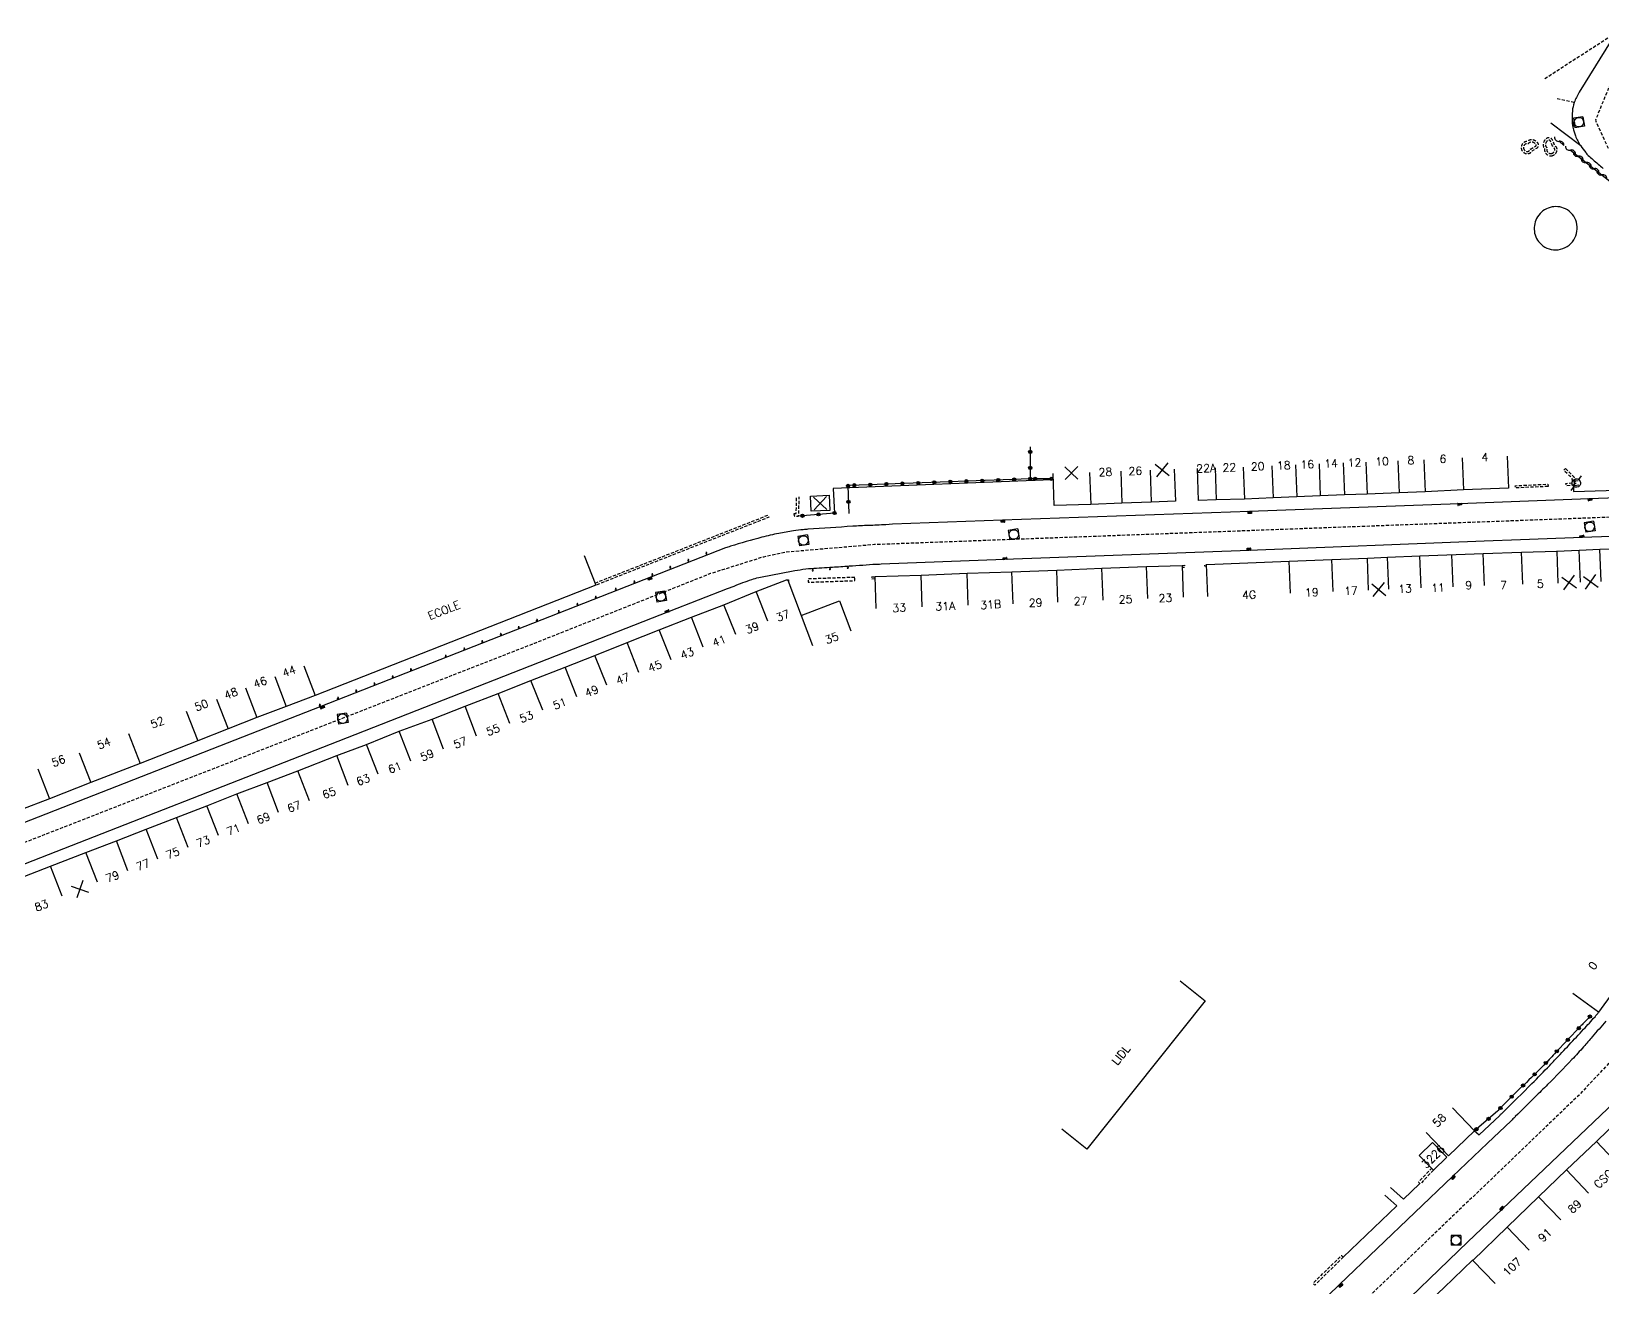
# Model space of a CAD drawing. Header units: millimetres. Extents: x 159999 to 161001, y 122000 to 123000.
# Drawn here: x 160338.1 to 160583.5, y 122356.4 to 122552.6 of the extents above; entities that cross this region are included whole.
import ezdxf
from ezdxf.enums import TextEntityAlignment as Align

# ---------------------------------------------------------------- set-up
doc = ezdxf.new("R2010")
doc.units = ezdxf.units.MM
doc.linetypes.add('DASHED', pattern=[0.75, 0.5, -0.25])
doc.layers.get('0').update_dxf_attribs({"linetype": 'CONTINUOUS'})
for name, color, linetype in [('W0001', 6, 'DASHED'), ('W0008', 7, 'CONTINUOUS'), ('W0017', 7, 'CONTINUOUS'), ('W0100', 7, 'CONTINUOUS'), ('W0112', 1, 'DASHED'), ('W0310', 3, 'CONTINUOUS'), ('W0322', 7, 'CONTINUOUS'), ('W0400', 7, 'CONTINUOUS'), ('W0420', 7, 'CONTINUOUS'), ('W0471', 7, 'CONTINUOUS'), ('W0984', 7, 'CONTINUOUS'), ('W0991', 7, 'CONTINUOUS'), ('W1102', 7, 'CONTINUOUS')]:
    doc.layers.add(name, color=color, linetype=linetype)
doc.styles.get("Standard").update_dxf_attribs({"font": 'romans.shx', "width": 0.85})

# ---------------------------------------------------------------- blocks, each defined once
blk = doc.blocks.new('t322o')
at = {"color": 0, "linetype": 'Continuous'}
for radius in [0.25, 0.15]:
    blk.add_circle((0, 0), radius, dxfattribs=at)
blk = doc.blocks.new('T400')
for p, q in [((-0.15, 0.3), (0.15, 0.3)), ((-0.15, -0.25), (-0.15, 0.3)), ((-0.15, 0.15), (0.15, 0.15)), ((-0.15, 0), (0.15, 0)), ((0.15, 0.3), (0.15, -0.25)), ((-0.15, -0.15), (0.15, -0.15)), ((-0.15, -0.25), (-0.15, -0.3)), ((-0.15, -0.3), (0.15, -0.3)), ((0.15, -0.3), (0.15, -0.25))]:
    blk.add_line(p, q)
blk = doc.blocks.new('T420')
for p, q in [((0.75, 0.75), (-0.75, 0.75)), ((-0.75, 0.75), (-0.75, -0.75)), ((0.75, 0.75), (0.75, -0.75)), ((0.75, -0.75), (-0.75, -0.75))]:
    blk.add_line(p, q)
blk.add_ellipse((0, 0), major_axis=(-0.53, 0.53), ratio=1, start_param=3.926991, end_param=10.210176)
blk = doc.blocks.new('t310o')
at = {"color": 0, "linetype": 'Continuous'}
for centre, start, end in [((-0.5, 0.38), 216.8699, 323.1304), ((0.5, -0.37), 36.8699, 143.1303)]:
    blk.add_arc(centre, 0.625, start, end, dxfattribs=at)
blk = doc.blocks.new('t991o')
at = {"color": 0, "linetype": 'Continuous'}
for p, q in [((-1, 1), (1, -1)), ((-1, -1), (1, 1))]:
    blk.add_line(p, q, dxfattribs=at)
blk = doc.blocks.new('T471')
for p, q in [((-0.333334, 0.333334), (-0.333334, -0.333334)), ((-0.333334, 0.333334), (0.333334, 0.333334)), ((-0.333334, 0), (0, 0)), ((0.500001, 0.500001), (1.000002, 1.000002)), ((-0.500001, -0.500001), (-1.000002, -1.000002)), ((-0.333334, -0.333334), (0.333334, -0.333334))]:
    blk.add_line(p, q)
blk.add_ellipse((0, 0), major_axis=(0.471405, 0.471405), ratio=1, start_param=5.4977871438, end_param=11.780972451)

msp = doc.modelspace()

# ---------------------------------------------------------------- linework, layer by layer
at = {"layer": 'W0001', "flags": 128}
for points in [[(160669.31, 122595.87), (160661.46, 122593.45), (160602.52, 122566.78), (160596.14, 122562.63), (160592.48, 122556.99), (160584.45, 122543.87), (160582.35, 122538.73), (160584.35, 122534.35), (160589.88, 122530), (160607.36, 122516.23), (160627.93, 122500.14), (160653.74, 122478.1)], [(160579.04, 122541.47), (160576.26, 122542.08)], [(160749.97, 122528.46), (160738.78, 122525.99), (160713.99, 122519.46), (160706.28, 122515.02), (160666.68, 122488.28), (160661.42, 122483.99), (160657.45, 122480.94), (160641.56, 122468.76), (160629.08, 122453.55), (160621.92, 122444.77), (160607.53, 122421.16), (160601.52, 122411.8), (160595.06, 122402.73), (160579.79, 122386.46), (160483.71, 122294.33), (160471.99, 122282.98), (160463.43, 122273.38)], [(160636.05, 122462.04), (160622.09, 122474.33), (160614.32, 122481.16), (160610.17, 122479.89), (160601.96, 122477.35), (160469.77, 122472.43), (160455.91, 122471.25), (160452.39, 122470.5), (160444.16, 122467.91), (160416.64, 122457.01), (160292.24, 122408.41)]]:
    msp.add_lwpolyline(points, dxfattribs=at)
at = {"layer": 'W0008', "flags": 128}
for points in [[(160592.07, 122562.87), (160579.83, 122543.09, 0.052826), (160579.04, 122541.47, 0.070534), (160578.76, 122540.14, 0.015934), (160578.71, 122538.76, 0.034893), (160578.75, 122538.13, 0.056872), (160579.22, 122536.3, 0.060346), (160580.06, 122534.72, 0.016188), (160580.83, 122533.68, 0.034112), (160581.24, 122533.22, 0.01268), (160581.96, 122532.57, 0.005851), (160583.57, 122531.21, 0.019668)], [(160601.64, 122480.32), (160581.38, 122479.6), (160561.06, 122478.83), (160528.32, 122477.63), (160489.73, 122476.28), (160472.54, 122475.61), (160471.52, 122475.54, -0.008079), (160468.78, 122475.42, 0.009121), (160466.36, 122475.3, 0.000595), (160459.35, 122474.83, 0.005812), (160458.63, 122474.77, 0.014718), (160457.09, 122474.58, 0.00981), (160454.8, 122474.19, 0.017741), (160452.15, 122473.58, 0.009451), (160447.25, 122472.17, 0.008946), (160446.86, 122472.05, 0.008873), (160446.48, 122471.91), (160434.91, 122467.42), (160383.26, 122447.13), (160298.8, 122414.11)], [(160335.95, 122422.18), (160385.99, 122441.75), (160437.74, 122462.04), (160437.74, 122462.04), (160446.8, 122465.56), (160447.82, 122465.97, -0.012699), (160450.57, 122466.99, -0.032804), (160451.67, 122467.29, -0.007103), (160458.12, 122468.51, -0.026088), (160459.89, 122468.72, -0.001081), (160463.17, 122468.93, 0.001357), (160465.78, 122469.1, 0.000569), (160467.93, 122469.25, -0.000591), (160470, 122469.4, -0.022123), (160470.3, 122469.4, 0.01447), (160470.77, 122469.41), (160490.07, 122470.14), (160528.28, 122471.55), (160564.98, 122473.02), (160570.67, 122473.21), (160580.32, 122473.61), (160611.49, 122474.71)], [(160583.96, 122397.98, 0.001041), (160581.86, 122395.56, -0.001622), (160580.51, 122394, -0.01138), (160578.68, 122392, -0.00566), (160574.88, 122388.1, -0.001061), (160572.91, 122386.15, 0.00068), (160569.84, 122383.09, 0.001356), (160569.76, 122383.02, 0.000185), (160569.19, 122382.44), (160565.49, 122378.94), (160560.03, 122373.75), (160542.37, 122356.88), (160533.32, 122348.07), (160510, 122325.8), (160490.63, 122307.4), (160476.09, 122293.21), (160471.22, 122288.54), (160467.28, 122284.6), (160466.43, 122283.73, 0.009404), (160463.28, 122280.4, 0.016994), (160461.64, 122278.46, 0.066728), (160459.8, 122276.09)], [(160467.05, 122270.67), (160468.4, 122272.76, -0.022293), (160469.73, 122274.26, -0.000307), (160473.92, 122278.57, -0.00228), (160474.49, 122279.15, -0.000838), (160475.48, 122280.14, -0.000728), (160476.62, 122281.28, -0.034166), (160476.95, 122281.57, 0.030435), (160477.33, 122281.89), (160510.15, 122313.59), (160521.91, 122324.63), (160535.81, 122337.99), (160548.93, 122350.53), (160562.44, 122363.52), (160567.81, 122368.62), (160585.39, 122385.42)]]:
    msp.add_lwpolyline(points, format="xyb", dxfattribs=at)
msp.add_lwpolyline([(160580.06, 122534.72), (160575.41, 122538.29)], dxfattribs=at)
at = {"layer": 'W0017', "flags": 128}
msp.add_lwpolyline([(160572.81, 122521.38, 0.177341), (160573.86, 122519.34, 0.22351), (160576.55, 122518.5, 0.219441), (160578.97, 122520.05, 0.211494), (160579.39, 122522.78, 0.215341), (160577.66, 122524.89, 0.186628), (160575.27, 122525.11, 0.18357), (160573.32, 122523.65, 0.17453)], format="xyb", close=True, dxfattribs=at)
for points in [[(160497.41, 122482.54), (160463.31, 122481.19), (160463.49, 122477.37)], [(160554.88, 122372.58), (160552.38, 122370.2), (160550.33, 122372.02)], [(160549.45, 122370.8), (160551.33, 122369.16), (160542.97, 122361.15)]]:
    msp.add_lwpolyline(points, dxfattribs=at)
for points in [[(160578.92, 122481.75), (160578.94, 122480.74), (160601.07, 122481.43, 0.032384), (160601.57, 122481.38, 0.032384), (160602.07, 122481.39, 0.065529), (160603.06, 122481.61, 0.065529), (160603.96, 122482.08), (160604.39, 122481.03)], [(160563.45, 122380.85), (160564.21, 122380.25), (160567.4, 122383.29, -0.005979), (160567.73, 122383.59, 0.010022), (160567.92, 122383.77, 0.002741), (160572.43, 122388.25, 0.004374), (160575.21, 122391.09, 0.003105), (160575.98, 122391.9, 0.000523), (160580.51, 122396.73, 0.008023), (160582.29, 122398.7, 0.023594), (160582.85, 122399.4)]]:
    msp.add_lwpolyline(points, format="xyb", dxfattribs=at)
at = {"layer": 'W0100', "flags": 128}
for points in [[(160568.59, 122486.24), (160568.78, 122481.24), (160561.76, 122480.98), (160555.75, 122480.7), (160551.7, 122480.53), (160546.7, 122480.33), (160543.14, 122480.2), (160539.38, 122480.04), (160535.72, 122479.89), (160532.03, 122479.75), (160527.53, 122479.56), (160523.11, 122479.42), (160520.38, 122479.32), (160520.2, 122484.32)], [(160516.57, 122484.2), (160516.75, 122479.2), (160512.98, 122479.06), (160508.4, 122478.93), (160503.52, 122478.71), (160497.8, 122478.56), (160497.67, 122483.56)], [(160424.42, 122470.76), (160426.25, 122466.11), (160382.41, 122448.85), (160377.84, 122447.15), (160373.3, 122445.41), (160368.81, 122443.64), (160364.07, 122441.77), (160355.04, 122438.26), (160347.37, 122435.26), (160340.88, 122432.74), (160336.29, 122430.95), (160331.79, 122429.2), (160327.29, 122427.41), (160322.76, 122425.65), (160318.17, 122423.85), (160313.33, 122421.93), (160307.68, 122419.74), (160294.78, 122414.63), (160292.97, 122414.86), (160289.21, 122419.37), (160285.94, 122423.31), (160282.63, 122427.26), (160273.69, 122437.73), (160277.5, 122440.98)], [(160521.82, 122464.35), (160521.63, 122469.34), (160534.5, 122469.85), (160541.2, 122470.12), (160546.73, 122470.33), (160549.89, 122470.47), (160554.92, 122470.67), (160564.83, 122471.04), (160570.82, 122471.25), (160576.31, 122471.43)], [(160576.29, 122471.43), (160579.8, 122471.57), (160583.03, 122471.7), (160586.39, 122471.83), (160586.58, 122466.83)], [(160477.21, 122462.7), (160477.03, 122467.69), (160484.22, 122467.96), (160491.21, 122468.21), (160498.22, 122468.46), (160505.28, 122468.76), (160512.26, 122469), (160517.78, 122469.2), (160517.96, 122464.21)], [(160333.96, 122419.43), (160341.06, 122422.21), (160346.59, 122424.36), (160351.34, 122426.15), (160356, 122427.99), (160360.73, 122429.81), (160365.45, 122431.65), (160370.16, 122433.5), (160374.92, 122435.28), (160379.69, 122437.1), (160385.77, 122439.49), (160390.4, 122441.22), (160395.51, 122443.29), (160400.68, 122445.18), (160405.81, 122447.18), (160410.95, 122449.16), (160416.09, 122451.21), (160421.42, 122453.3), (160426.09, 122455.13), (160431.12, 122457.13), (160436.14, 122459.1), (160441.15, 122461.09), (160446.23, 122463.03), (160451.27, 122465.1), (160456.03, 122466.93), (160456.21, 122466.89), (160458.31, 122461.35), (160464.26, 122463.65), (160466.06, 122458.99)], [(160470.01, 122462.44), (160469.84, 122467.44), (160477.03, 122467.69)], [(160622.51, 122458.79), (160622.32, 122458.73), (160621.66, 122459.19), (160618.28, 122455.41), (160615.32, 122452.05), (160612.08, 122448.48), (160606.98, 122452.43), (160597.99, 122440.98), (160606.69, 122433.56), (160602.31, 122428.05), (160598.74, 122423.5), (160595.73, 122419.79), (160595.01, 122418.9), (160596.15, 122418.06), (160596.3, 122417.92), (160596.09, 122417.71), (160595.35, 122416.64), (160593.47, 122414.07), (160593.34, 122413.88), (160591.7, 122411.67), (160589.14, 122408.06), (160582.85, 122399.4), (160578.8, 122402.34)], [(160517.48, 122404.29), (160521.39, 122401.18), (160502.93, 122378.02), (160499.03, 122381.14)], [(160560.01, 122384.47), (160563.45, 122380.85), (160559.38, 122376.97), (160555.93, 122380.59)], [(160563.19, 122360.63), (160568.54, 122365.8), (160573.46, 122370.55), (160577.82, 122374.76), (160582.5, 122379.2), (160587.72, 122384.23), (160590.37, 122383.6), (160596.5, 122371.39), (160601.48, 122361.37), (160597.01, 122359.15)], [(160545.56, 122337.13), (160542.14, 122340.78), (160548.46, 122346.71), (160553.57, 122351.55), (160558.69, 122356.37), (160563.21, 122360.73)]]:
    msp.add_lwpolyline(points, dxfattribs=at)
for points in [[(160462.77, 122477.78), (160459.88, 122477.65), (160459.78, 122480.02), (160462.67, 122480.14)], [(160554.81, 122377.04), (160557.06, 122374.74), (160559.14, 122376.77), (160556.88, 122379.07)]]:
    msp.add_lwpolyline(points, close=True, dxfattribs=at)
at = {"layer": 'W0112', "flags": 128}
for points in [[(160584.3, 122551.54), (160574.23, 122545.05)], [(160457.13, 122477.3), (160457.19, 122476.91), (160457.9, 122476.88), (160458, 122479.88)], [(160457.2, 122477.3), (160457.52, 122477.29), (160457.6, 122479.89)], [(160426.12, 122466.44), (160453.12, 122477.04), (160453.25, 122476.71), (160426.25, 122466.11)], [(160517.78, 122469.2), (160518.15, 122469.24), (160518.19, 122468.89), (160517.79, 122468.85)], [(160521.64, 122469.04), (160521.34, 122469.05), (160521.34, 122469.35), (160521.63, 122469.34)], [(160456.03, 122466.93), (160456.33, 122466.95), (160456.35, 122466.63), (160456.31, 122466.62)], [(160469.85, 122467.11), (160469.36, 122467.05), (160469.32, 122467.38), (160469.84, 122467.44)], [(160557.06, 122374.74), (160554.99, 122372.57), (160554.7, 122372.85), (160556.78, 122375.02)]]:
    msp.add_lwpolyline(points, dxfattribs=at)
for points in [[(160570.76, 122534.34, 0.210316), (160571.17, 122533.67, 0.213185), (160571.94, 122533.52, 0.227345), (160572.37, 122533.87, -0.154171), (160572.46, 122533.97), (160573.2, 122534.38, 0.467394), (160573.35, 122535.18, 0.162622), (160572.62, 122535.64, 0.147777), (160572.04, 122535.61, 0.091712), (160571.73, 122535.42, 0.18548), (160571.08, 122535.18, 0.249392)], [(160571.11, 122534.39, 0.210316), (160571.37, 122533.96, 0.213185), (160571.86, 122533.87, 0.227345), (160572.05, 122534.02, -0.154171), (160572.29, 122534.28), (160573.03, 122534.69, 0.467394), (160573.08, 122534.95, 0.162622), (160572.54, 122535.29, 0.147777), (160572.16, 122535.27, 0.147777), (160571.86, 122535.05, 0.246016), (160571.31, 122534.91, 0.249392)], [(160575.49, 122533.17, 0.180123), (160576.12, 122533.51, 0.19079), (160576.36, 122534.18, 0.212849), (160576.14, 122534.64, -0.115622), (160575.99, 122534.83), (160575.65, 122535.62, 0.457227), (160574.76, 122535.9, 0.216983), (160574.2, 122535.06, 0.140449), (160574.26, 122534.54, 0.069613), (160574.4, 122534.31, 0.199631), (160574.58, 122533.56, 0.275986)], [(160575.45, 122533.53, 0.180123), (160575.86, 122533.75, 0.19079), (160576.01, 122534.16, 0.212849), (160575.91, 122534.37, -0.115622), (160575.67, 122534.69), (160575.32, 122535.48, 0.457227), (160574.95, 122535.6, 0.216983), (160574.55, 122535, 0.140449), (160574.59, 122534.67, 0.140449), (160574.8, 122534.42, 0.269833), (160574.86, 122533.77, 0.275986)], [(160577.66, 122484.32), (160578.62, 122483.38), (160578.9, 122483.09, -0.106138), (160579.03, 122482.89, -0.064559), (160579.11, 122482.52, -0.08305), (160579.06, 122481.88, -0.314392), (160578.92, 122481.75), (160577.77, 122481.63), (160577.73, 122481.98), (160578.74, 122482.09, 0.062033), (160578.76, 122482.48, 0.064559), (160578.7, 122482.77, 0.106138), (160578.65, 122482.85), (160578.37, 122483.13), (160577.41, 122484.06)], [(160443.39, 122471.08, 0.977486), (160443.58, 122471.15, 1.023033)], [(160437.74, 122468.87, 0.977486), (160437.93, 122468.94, 1.023033)], [(160440.56, 122469.98, 0.977486), (160440.75, 122470.05, 1.023033)], [(160460, 122468.41, 0.977486), (160460.19, 122468.48, 1.023033)], [(160462.69, 122468.61, 0.977486), (160462.88, 122468.69, 1.023033)], [(160465.47, 122468.8, 0.977486), (160465.66, 122468.88, 1.023033)], [(160432.15, 122466.58, 0.977486), (160432.33, 122466.66, 1.023033)], [(160434.93, 122467.74, 0.977486), (160435.11, 122467.82, 1.023033)], [(160426.12, 122464.18, 0.977486), (160426.3, 122464.26, 1.023033)], [(160429.23, 122465.44, 0.977486), (160429.42, 122465.51, 1.023033)], [(160420.33, 122461.96, 0.977486), (160420.52, 122462.03, 1.023033)], [(160423.24, 122463.08, 0.977486), (160423.42, 122463.15, 1.023033)], [(160411.28, 122458.39, 0.977486), (160411.47, 122458.46, 1.023033)], [(160414.09, 122459.48, 0.977486), (160414.27, 122459.56, 1.023033)], [(160416.92, 122460.61, 0.977486), (160417.11, 122460.68, 1.023033)], [(160405.55, 122456.13, 0.977486), (160405.74, 122456.2, 1.023033)], [(160408.39, 122457.26, 0.977486), (160408.57, 122457.33, 1.023033)], [(160402.69, 122455, 0.977486), (160402.87, 122455.07, 1.023033)], [(160394.39, 122451.77, 0.977486), (160394.58, 122451.85, 1.023033)], [(160397.24, 122452.89, 0.977486), (160397.42, 122452.96, 1.023033)], [(160385.84, 122448.43, 0.977486), (160386.03, 122448.51, 1.023033)], [(160388.7, 122449.55, 0.977486), (160388.88, 122449.62, 1.023033)], [(160391.55, 122450.66, 0.977486), (160391.73, 122450.74, 1.023033)], [(160383.02, 122447.34, 0.977486), (160383.2, 122447.41, 1.023033)]]:
    msp.add_lwpolyline(points, format="xyb", close=True, dxfattribs=at)
for points in [[(160574.95, 122481.52), (160569.85, 122481.29), (160569.83, 122481.64), (160574.93, 122481.88)], [(160466.68, 122467.32), (160459.38, 122467.07), (160459.4, 122466.56), (160466.69, 122466.81)], [(160542.97, 122361.15), (160538.54, 122356.79), (160538.27, 122357.07), (160542.7, 122361.42)]]:
    msp.add_lwpolyline(points, close=True, dxfattribs=at)
at = {"layer": 'W0310', "flags": 128}
for points in [[(160576.69, 122535.43), (160577.41, 122534.78)], [(160578.44, 122534.06), (160589.28, 122525.51)]]:
    msp.add_lwpolyline(points, dxfattribs=at)
at = {"layer": 'W0322', "flags": 128}
for points in [[(160494.07, 122487.7), (160494.08, 122482.7), (160465.97, 122481.68)], [(160465.61, 122481.62), (160465.73, 122477.32)], [(160497.36, 122482.71), (160494.08, 122482.7)], [(160463.49, 122477.37), (160457.9, 122476.88)]]:
    msp.add_lwpolyline(points, dxfattribs=at)
msp.add_lwpolyline([(160581.49, 122398.72, 0.000404), (160580.38, 122397.57, 0.001826), (160580.14, 122397.32, 0.000717), (160576.39, 122393.36, -0.001566), (160574.68, 122391.55, -0.011384), (160571.57, 122388.44, 0.008543), (160567.4, 122384.32, 0.018799), (160567.17, 122384.07, -0.040545), (160567.06, 122383.95), (160563.45, 122380.85)], format="xyb", dxfattribs=at)
at = {"layer": 'W1102'}
for p, q in [((160551.5, 122485.52), (160551.7, 122480.53)), ((160555.53, 122485.69), (160555.75, 122480.7)), ((160561.55, 122485.97), (160561.76, 122480.98)), ((160503.35, 122483.71), (160503.52, 122478.71)), ((160508.22, 122483.92), (160508.4, 122478.93)), ((160512.81, 122484.06), (160512.98, 122479.06)), ((160522.94, 122484.42), (160523.11, 122479.42)), ((160527.35, 122484.55), (160527.53, 122479.56)), ((160531.82, 122484.74), (160532.03, 122479.75)), ((160535.52, 122484.89), (160535.72, 122479.89)), ((160539.18, 122485.03), (160539.38, 122480.04)), ((160542.94, 122485.2), (160543.14, 122480.2)), ((160546.51, 122485.33), (160546.7, 122480.33)), ((160555.11, 122465.67), (160554.92, 122470.67)), ((160559.88, 122470.85), (160560.06, 122465.84)), ((160565.01, 122466.04), (160564.83, 122471.04)), ((160570.99, 122466.26), (160570.82, 122471.25)), ((160576.31, 122471.43), (160576.48, 122466.44)), ((160580, 122466.57), (160579.8, 122471.57)), ((160583.23, 122466.7), (160583.03, 122471.7)), ((160491.39, 122463.21), (160491.21, 122468.21)), ((160498.41, 122463.47), (160498.22, 122468.46)), ((160505.47, 122463.76), (160505.28, 122468.76)), ((160512.43, 122464), (160512.26, 122469)), ((160534.7, 122464.86), (160534.5, 122469.85)), ((160541.39, 122465.12), (160541.2, 122470.12)), ((160546.93, 122465.34), (160546.73, 122470.33)), ((160550.1, 122465.48), (160549.89, 122470.47)), ((160484.4, 122462.96), (160484.22, 122467.96)), ((160453.11, 122460.46), (160451.27, 122465.1)), ((160442.97, 122456.43), (160441.15, 122461.09)), ((160448.07, 122458.39), (160446.23, 122463.03)), ((160458.31, 122461.35), (160460.08, 122456.68)), ((160437.98, 122454.45), (160436.14, 122459.1)), ((160432.96, 122452.48), (160431.12, 122457.13)), ((160380.63, 122453.52), (160382.41, 122448.85)), ((160427.93, 122450.48), (160426.09, 122455.13)), ((160376.07, 122451.83), (160377.84, 122447.15)), ((160417.93, 122446.56), (160416.09, 122451.21)), ((160423.24, 122448.65), (160421.42, 122453.3)), ((160371.49, 122450.07), (160373.3, 122445.41)), ((160412.77, 122444.5), (160410.95, 122449.16)), ((160362.24, 122446.43), (160364.07, 122441.77)), ((160366.97, 122448.29), (160368.81, 122443.64)), ((160407.61, 122442.52), (160405.81, 122447.18)), ((160402.45, 122440.5), (160400.68, 122445.18)), ((160353.22, 122442.92), (160355.04, 122438.26)), ((160392.21, 122436.56), (160390.4, 122441.22)), ((160397.31, 122438.62), (160395.51, 122443.29)), ((160345.55, 122439.92), (160347.37, 122435.26)), ((160387.56, 122434.82), (160385.77, 122439.49)), ((160339.07, 122437.4), (160340.88, 122432.74)), ((160381.5, 122432.44), (160379.69, 122437.1)), ((160376.69, 122430.6), (160374.92, 122435.28)), ((160367.27, 122426.99), (160365.45, 122431.65)), ((160371.96, 122428.83), (160370.16, 122433.5)), ((160362.54, 122425.15), (160360.73, 122429.81)), ((160357.81, 122423.33), (160356, 122427.99)), ((160348.38, 122419.69), (160346.59, 122424.36)), ((160353.13, 122421.49), (160351.34, 122426.15)), ((160342.88, 122417.55), (160341.06, 122422.21)), ((160585.96, 122375.58), (160582.5, 122379.2)), ((160581.27, 122371.15), (160577.82, 122374.76)), ((160576.93, 122366.95), (160573.46, 122370.55)), ((160572.01, 122362.21), (160568.54, 122365.8)), ((160566.67, 122357.04), (160563.19, 122360.63))]:
    msp.add_line(p, q, dxfattribs=at)

# ---------------------------------------------------------------- block references
at = {"layer": 'W0310'}
for p, rotation in [((160576.69, 122535.43), 317.7913794929075), ((160578.44, 122534.06), 321.7181179049367), ((160579.67, 122533.09), 321.7181179049367), ((160580.9, 122532.12), 321.7181179049367), ((160582.13, 122531.15), 321.7181179049367), ((160583.36, 122530.18), 321.7181179049367)]:
    msp.add_blockref('t310o', p, dxfattribs=dict(at, rotation=rotation))
at = {"layer": 'W0322'}
for p, rotation in [((160494.07, 122486.92), 90.16041952988945), ((160494.08, 122482.7), 182.0786183196498), ((160494.08, 122484.42), 90.16041952988945), ((160494.86, 122482.71), 180.1604195298895), ((160497.36, 122482.71), 180.1604195298895), ((160465.61, 122481.62), 271.6359495349513), ((160466.6, 122481.71), 182.0786183196498), ((160469.1, 122481.8), 182.0786183196498), ((160471.6, 122481.89), 182.0786183196498), ((160474.09, 122481.98), 182.0786183196498), ((160476.59, 122482.07), 182.0786183196498), ((160479.09, 122482.16), 182.0786183196498), ((160481.59, 122482.25), 182.0786183196498), ((160484.09, 122482.34), 182.0786183196498), ((160486.59, 122482.43), 182.0786183196498), ((160489.08, 122482.52), 182.0786183196498), ((160491.58, 122482.61), 182.0786183196498), ((160465.68, 122479.12), 271.6359495349513), ((160458.5, 122476.94), 185.0390840141336), ((160461, 122477.16), 185.0390840141336), ((160463.49, 122477.37), 185.0390840141336), ((160579.76, 122396.92), 226.5264486297319), ((160581.49, 122398.72), 225.9987027145846), ((160578.04, 122395.1), 226.6019296029216), ((160576.32, 122393.29), 226.6590862820577), ((160572.85, 122389.69), 224.7668940777286), ((160574.6, 122391.47), 226.2498575340552), ((160571.05, 122387.95), 223.9445677118528), ((160567.51, 122384.43), 225.6152243261), ((160569.27, 122386.2), 224.7798960189764), ((160565.66, 122382.75), 220.6851111955573), ((160563.76, 122381.12), 220.6851111955573)]:
    msp.add_blockref('t322o', p, dxfattribs=dict(at, rotation=rotation))
at = {"layer": 'W0400'}
for p, rotation in [((160578.95, 122538.09), 182.7740748380022), ((160561.14, 122478.73), 278.3849797509633), ((160581.49, 122479.47), 278.570004846884), ((160489.82, 122476.1), 86.71517506921792), ((160528.34, 122477.44), 268.4324289873081), ((160580.25, 122473.73), 98.51735548195144), ((160528.25, 122471.71), 90.39486874774188), ((160490.14, 122470.26), 96.36148432536666), ((160434.7, 122467.12), 112.3330240223694), ((160437.37, 122462.01), 108.9152332226313), ((160383.5, 122447.03), 292.2493100020913), ((160560.14, 122373.61), 314.5434695853596), ((160567.73, 122368.77), 134.6026708673992), ((160542.56, 122356.71), 309.3445857624434)]:
    msp.add_blockref('T400', p, dxfattribs=dict(at, rotation=rotation))
at = {"layer": 'W0420', "rotation": 9.171089999999984}
for p in [(160579.77, 122538.42), (160581.45, 122475.22), (160458.64, 122473.09), (160491.51, 122474.02), (160436.39, 122464.32), (160386.68, 122445.26)]:
    msp.add_blockref('T420', p, dxfattribs=at)
at = {"layer": 'W0420'}
msp.add_blockref('T420', (160560.56, 122363.76), dxfattribs=at)
at = {"layer": 'W0471', "rotation": 9.171089999999984}
msp.add_blockref('T471', (160579.36, 122482.05), dxfattribs=at)
at = {"layer": 'W0991'}
for p, rotation in [((160500.51, 122483.63), 271.38446471746), ((160514.69, 122484.11), 276.2606979885505), ((160548.52, 122465.4), 5.62653595611867), ((160578.24, 122466.5), 9.171089999999984), ((160581.61, 122466.64), 9.171089999999984), ((160345.64, 122418.61), 295.9351513295792)]:
    msp.add_blockref('t991o', p, dxfattribs=dict(at, rotation=rotation))
at = {"layer": 'W0991', "extrusion": (0, 0, -1), "rotation": 87.55232839819683}
msp.add_blockref('t991o', (-160461.29, 122478.89), dxfattribs=at)

# ---------------------------------------------------------------- texts
at = {"layer": 'W0984'}
for s, rotation, p in [('18', 2.267, (160533.67, 122484.82)), ('16', 2.2725, (160537.34, 122484.96)), ('14', 2.267, (160541.05, 122485.11)), ('12', 2.267, (160544.73, 122485.26)), ('10', 2.267, (160549.01, 122485.43)), ('8', 2.267, (160553.52, 122485.61)), ('6', 356.1739, (160558.54, 122485.83)), ('4', 2.267, (160565.08, 122486.11)), ('28', 2.5226, (160505.82, 122483.78)), ('26', 1.6914, (160510.49, 122483.94)), ('22A', 2.267, (160521.56, 122484.37)), ('22', 2.267, (160525.17, 122484.49)), ('20', 2.3931, (160529.59, 122484.65)), ('17', 2.224, (160544.17, 122465.22)), ('13', 2.2471, (160552.61, 122465.55)), ('11', 2.7499, (160557.76, 122465.71)), ('9', 2.0558, (160562.56, 122466.1)), ('7', 2.0558, (160568, 122466.1)), ('5', 1.8736, (160573.74, 122466.32)), ('ECOLE', 21.4838, (160402.53, 122462.19)), ('31A', 2.0967, (160480.81, 122462.83)), ('31B', 4.2987, (160487.9, 122463.08)), ('29', 2.0773, (160494.91, 122463.36)), ('27', 2.3788, (160501.93, 122463.62)), ('25', 2.0141, (160508.96, 122463.88)), ('23', 2.0887, (160515.19, 122464.11)), ('4G', 2.0878, (160528.26, 122464.6)), ('19', 2.2492, (160538.05, 122464.98)), ('37', 21.277, (160455.44, 122461.35)), ('33', 3.3415, (160473.61, 122462.57)), ('39', 21.277, (160450.65, 122459.44)), ('35', 21.1063, (160463.08, 122457.84)), ('43', 21.277, (160440.49, 122455.45)), ('41', 21.277, (160445.48, 122457.39)), ('44', 20.363, (160378.31, 122452.65)), ('45', 21.277, (160435.46, 122453.46)), ('46', 21.0169, (160373.79, 122450.93)), ('47', 21.277, (160430.45, 122451.48)), ('48', 21.5027, (160369.24, 122449.19)), ('49', 21.277, (160425.58, 122449.56)), ('50', 21.474, (160364.61, 122447.36)), ('53', 21.277, (160415.37, 122445.54)), ('51', 21.277, (160420.58, 122447.6)), ('52', 21.269, (160357.73, 122444.66)), ('55', 21.277, (160410.17, 122443.5)), ('54', 21.3853, (160349.4, 122441.41)), ('57', 21.277, (160405.06, 122441.52)), ('56', 21.1798, (160342.3, 122438.66)), ('59', 23.9414, (160399.88, 122439.56)), ('63', 21.277, (160389.88, 122435.71)), ('61', 21.277, (160394.83, 122437.62)), ('65', 21.277, (160384.56, 122433.64)), ('67', 21.277, (160379.09, 122431.52)), ('69', 21.277, (160374.3, 122429.71)), ('73', 21.277, (160364.9, 122426.07)), ('71', 21.277, (160369.64, 122427.92)), ('75', 21.277, (160360.16, 122424.23)), ('77', 21.277, (160355.5, 122422.42)), ('79', 21.277, (160350.73, 122420.58)), ('83', 21.277, (160339.65, 122416.08)), ('0', 54.0157, (160581.95, 122406.67)), ('LIDL', 51.4395, (160508.25, 122392.72)), ('58', 43.6148, (160557.97, 122382.53)), ('3226', 44.3893, (160556.99, 122376.85)), ('CSC', 43.5844, (160583.6, 122373.35)), ('89', 43.5844, (160579.11, 122369.06)), ('91', 43.5844, (160574.47, 122364.58)), ('107', 43.5844, (160569.34, 122359.62))]:
    msp.add_text(s, height=1.25, rotation=rotation, dxfattribs=at).set_placement(p, align=Align.MIDDLE)

doc.saveas('drawing.dxf')
